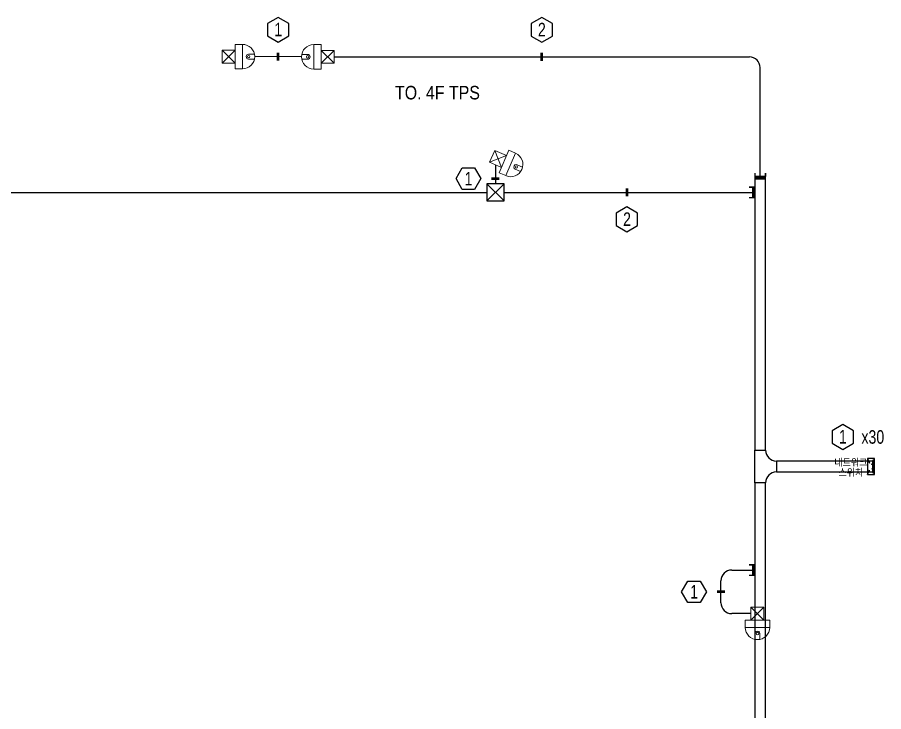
# Model space of a CAD drawing. Header units: millimetres. Extents: x 89860 to 502050, y -351975 to 882300.
# Drawn here: x 323415 to 347450, y 403153 to 422403 of the extents above; entities that cross this region are included whole.
import ezdxf
from ezdxf.enums import TextEntityAlignment as Align

# ---------------------------------------------------------------- set-up
doc = ezdxf.new("R2010")
doc.units = ezdxf.units.MM
doc.header["$LTSCALE"] = 150
doc.set_wipeout_variables(frame=1)
doc.linetypes.add('D1', pattern=[3, 1, -1, 1])
doc.layers.get('0').update_dxf_attribs({"lineweight": 0})
doc.layers.add('-----16 CCTV', color=3, linetype='Continuous', lineweight=0)
for name, color, linetype in [('-----17 CCTV Cable', 4, 'Continuous'), ('-----20 General Symbol', 3, 'Continuous'), ('-----27 Communication Cable Tray', 2, 'Continuous'), ('-----29 Indicator', 1, 'Continuous'), ('-----30 Text', 2, 'Continuous')]:
    doc.layers.add(name, color=color, linetype=linetype)
doc.styles.add('ELEC', font='')
doc.styles.get('ELEC').set_extended_font_data('Dotum')

# ---------------------------------------------------------------- blocks, each defined once
blk = doc.blocks.new('Dome Camera')
at = {"layer": '-----16 CCTV', "linetype": 'Continuous'}
for p, q in [((-180, 180), (180, -180)), ((180, 180), (-180, -180)), ((339, -180), (-339, -180)), ((-339, -180), (-339, -383)), ((339, -383), (339, -180)), ((-339, -383), (339, -383))]:
    blk.add_line(p, q, dxfattribs=at)
at = {"layer": '-----16 CCTV', "linetype": 'Continuous', "lineweight": 0}
for p, q in [((-339, -180), (339, -180)), ((-339, -383), (-339, -180)), ((339, -180), (339, -383)), ((-68, -553), (-68, -715)), ((68, -553), (68, -715))]:
    blk.add_line(p, q, dxfattribs=at)
at = {"layer": '-----16 CCTV', "linetype": 'Continuous'}
blk.add_lwpolyline([(180, 180), (-180, 180), (-180, -180), (180, -180)], close=True, dxfattribs=at)
blk.add_lwpolyline([(-68, -715), (-68, -553, -1), (68, -553), (68, -715)], format="xyb", dxfattribs=at)
at = {"layer": '-----16 CCTV', "linetype": 'Continuous', "lineweight": 0}
blk.add_circle((0, -553), 33.9, dxfattribs=at)
blk.add_circle((0, -553), 33.9, dxfattribs=at)
blk.add_arc((0, -383), 339, 180, 0, dxfattribs=at)
at = {"layer": '-----16 CCTV', "linetype": 'Continuous'}
blk.add_arc((0, -383), 339, 180, 0, dxfattribs=at)
blk = doc.blocks.new('O08')
blk.add_hatch(color=256).paths.add_polyline_path([(120, 51), (-120, 51), (-120, 0), (120, 0)])
blk.add_lwpolyline([(120, 127.5), (120, 0), (-120, 0), (-120, 127.5), (-120, 51), (120, 51)])
blk = doc.blocks.new('BOX(CCTV)')
blk.add_wipeout([(-200, 200), (-200, -200), (200, -200), (200, 200)])
at = {"layer": '-----20 General Symbol'}
for p, q in [((200, 200), (-200, -200)), ((-200, 200), (200, -200))]:
    blk.add_line(p, q, dxfattribs=at)
blk.add_lwpolyline([(-200, 200), (200, 200), (200, -200), (-200, -200)], close=True, dxfattribs=at)

msp = doc.modelspace()

# ---------------------------------------------------------------- linework, layer by layer
at = {"layer": '-----16 CCTV', "color": 3, "const_width": 0.198}
msp.add_lwpolyline([(347200, 410326), (347200, 409524), (345878, 409524), (345878, 410326)], close=True, dxfattribs=at)
at = {"layer": '-----17 CCTV Cable'}
for p, q in [((331300, 421308), (330000, 421313)), ((332202, 421308), (343724, 421308)), ((344024, 417930, 0), (344024, 421008)), ((336679, 418313, 0), (336679, 417551, 0)), ((311003, 417551), (343874, 417551, 0)), ((343236, 407080, 0), (343874, 407080, 0)), ((342936, 406172), (342936, 406780)), ((343769, 405872), (343236, 405872))]:
    msp.add_line(p, q, dxfattribs=at)
for centre, start, end in [((343724, 421008, 0), 0, 90), ((343236, 406780, 0), 90, 180), ((343236, 406172), 180, 270)]:
    msp.add_arc(centre, 300, start, end, dxfattribs=at)
at = {"layer": '-----27 Communication Cable Tray', "elevation": 0}
for points in [[(343874, 417930), (343874, 410400), (344174, 410400), (344174, 417930)], [(347200, 410100), (344474, 410100), (344474, 409800), (347200, 409800)], [(344174, 401421), (344174, 409500), (343874, 409500), (343874, 401421)]]:
    msp.add_lwpolyline(points, close=True, dxfattribs=at)
msp.add_lwpolyline([(344174, 409500), (343874, 409500), (343874, 409500), (343874, 410400), (344174, 410400, 0.414214), (344474, 410100), (344474, 409800), (344474, 409800, 0.414214)], format="xyb", close=True, dxfattribs=at)
at = {"layer": '-----27 Communication Cable Tray', "color": 1}
msp.add_lwpolyline([(347000, 409725), (347200, 409725), (347200, 410175), (347000, 410175), (347000, 409725)], dxfattribs=at)
at = {"layer": '-----27 Communication Cable Tray', "color": 1, "linetype": 'D1'}
for points in [[(347000, 409725), (347200, 410175)], [(347000, 410175), (347200, 409725)]]:
    msp.add_lwpolyline(points, dxfattribs=at)
at = {"layer": '-----27 Communication Cable Tray'}
for points in [[(347050, 409850), (347050, 409800), (347150, 409800), (347150, 410100), (347050, 410100), (347050, 410050)], [(347150, 409775), (347200, 409775), (347200, 410125), (347150, 410125), (347150, 409775)]]:
    msp.add_lwpolyline(points, dxfattribs=at)
at = {"layer": '-----29 Indicator'}
for points in [[(330353, 422231), (330353, 421888), (330650, 421716), (330947, 421888), (330947, 422231), (330650, 422403), (330353, 422231)], [(337666, 422228), (337666, 421885), (337963, 421713), (338261, 421885), (338261, 422228), (337963, 422400), (337666, 422228)], [(346613, 410598), (346613, 410941), (346315, 411113), (346018, 410941), (346018, 410598), (346315, 410426), (346613, 410598)]]:
    msp.add_lwpolyline(points, close=True, dxfattribs=at)
for points in [[(330650, 421199, 74.1, 74.1, 0), (330650, 421422, 0, 0, 0), (330650, 421716, 0, 0, 0)], [(337963, 421197, 74.1, 74.1, 0), (337963, 421419, 0, 0, 0), (337963, 421713, 0, 0, 0)]]:
    msp.add_lwpolyline(points, format="xyseb", dxfattribs=at)
at = {"layer": '-----29 Indicator', "elevation": 0}
for points in [[(335758, 418229), (336102, 418229), (336273, 417932), (336102, 417634), (335758, 417634), (335586, 417932), (335758, 418229)], [(340624, 416630), (340624, 416973), (340326, 417145), (340029, 416973), (340029, 416630), (340326, 416458), (340624, 416630)], [(342016, 406773), (342359, 406773), (342531, 406476), (342359, 406179), (342016, 406179), (341844, 406476), (342016, 406773)]]:
    msp.add_lwpolyline(points, close=True, dxfattribs=at)
for points in [[(336790, 417932, 74.1, 74.1, 0), (336567, 417932, 0, 0, 0), (336273, 417932, 0, 0, 0)], [(340326, 417662, 74.1, 74.1, 0), (340326, 417439, 0, 0, 0), (340326, 417145, 0, 0, 0)], [(343048, 406476, 74.1, 74.1, 0), (342825, 406476, 0, 0, 0), (342531, 406476, 0, 0, 0)]]:
    msp.add_lwpolyline(points, format="xyseb", dxfattribs=at)

# ---------------------------------------------------------------- block references
at = {"layer": '-----16 CCTV', "xscale": -1}
for p, rotation in [((329278, 421314), 90.0404919361149), ((336751, 418478, 0), 66.31160695156338), ((343949, 405872), 0.04049193611482594)]:
    msp.add_blockref('Dome Camera', p, dxfattribs=dict(at, rotation=rotation))
at = {"layer": '-----16 CCTV', "rotation": 269.9595080638851}
msp.add_blockref('Dome Camera', (332022, 421308), dxfattribs=at)
at = {"layer": '-----17 CCTV Cable', "xscale": -1.199999999953434, "yscale": 1.199999999953434, "zscale": 1.199999999953434}
msp.add_blockref('O08', (344024, 417930, 0), dxfattribs=at)
at = {"layer": '-----17 CCTV Cable', "xscale": -1.199999999953434, "yscale": 1.199999999953434, "zscale": 1.199999999953434, "rotation": 90}
for p in [(343874, 417551, 0), (343874, 407080, 0)]:
    msp.add_blockref('O08', p, dxfattribs=at)

# ---------------------------------------------------------------- texts
at = {"layer": '-----16 CCTV', "color": 3, "style": 'ELEC', "width": 0.9}
for s, p in [('네트워크', (346539, 410065)), ('스위치', (346539, 409785))]:
    msp.add_text(s, height=197.6, dxfattribs=at).set_placement(p, align=Align.MIDDLE_CENTER)
at = {"layer": '-----30 Text', "transparency": 33554687, "style": 'ELEC', "width": 0.8}
for s, p in [('1', (330654, 422065)), ('2', (337967, 422063)), ('1', (335934, 417932, 0)), ('2', (340330, 416808, 0)), ('1', (346319, 410775)), ('x30', (347149, 410769)), ('1', (342191, 406476, 0))]:
    msp.add_text(s, height=375, dxfattribs=at).set_placement(p, align=Align.MIDDLE_CENTER)
at = {"layer": '-----30 Text', "style": 'ELEC', "width": 0.9}
msp.add_text('TO. 4F TPS', height=375, dxfattribs=at).set_placement((335071, 420315, 0), align=Align.MIDDLE)

# ---------------------------------------------------------------- next in the draw order: block references
at = {"layer": '-----20 General Symbol', "lineweight": 0, "extrusion": (0, 0, -1), "xscale": 1.2, "yscale": 1.2, "zscale": -1.2}
msp.add_blockref('BOX(CCTV)', (-336679, 417551, 0), dxfattribs=at)

doc.saveas('drawing.dxf')
